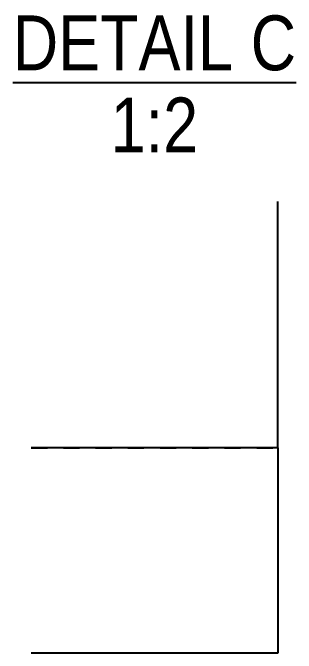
# Model space of a CAD drawing. Header units: millimetres. Extents: x 38 to 33286, y 8 to 2938.
# Drawn here: x 28121.4 to 28155.8, y 8 to 86 of the extents above; entities that cross this region are included whole.
import ezdxf

# ---------------------------------------------------------------- set-up
doc = ezdxf.new("R2010")
doc.units = ezdxf.units.MM
doc.linetypes.add('DXK_LINE_DOT2', pattern=[3.9198, 1.9599, -1.9599])
doc.layers.add('STÅL', color=7, linetype='Continuous')
doc.layers.add('TEKST', color=7, linetype='Continuous')
doc.styles.add('Arial Narrow', font='ARIALN.TTF', dxfattribs={"height": 0.2})

msp = doc.modelspace()

# ---------------------------------------------------------------- linework, layer by layer
at = {"layer": 'STÅL', "color": 2, "linetype": 'Continuous'}
for p, q in [((28153.595, 33), (28153.595, 63)), ((28153.595, 33), (28123.595, 33)), ((28153.595, 33), (28153.595, 8)), ((28153.595, 8), (28123.595, 8))]:
    msp.add_line(p, q, dxfattribs=at)
at = {"layer": 'STÅL', "color": 7, "linetype": 'DXK_LINE_DOT2'}
msp.add_line((28123.595, 33), (28153.595, 33), dxfattribs=at)
at = {"layer": 'TEKST', "color": 246, "linetype": 'Continuous'}
msp.add_line((28121.354, 77.5), (28155.836, 77.5), dxfattribs=at)

# ---------------------------------------------------------------- wipeouts: each hides what was drawn before it
at = {"color": 0, "linetype": 'Continuous'}
for points in [[(28148.199, 79), (28148.199, 86), (28121.354, 86), (28121.354, 79)], [(28155.836, 79), (28155.836, 86), (28150.299, 86), (28150.299, 79)], [(28143.927, 69), (28143.927, 76), (28133.263, 76), (28133.263, 69)]]:
    msp.add_wipeout(points, dxfattribs=at).dxf.layer = 'TEKST'

# ---------------------------------------------------------------- next in the draw order: texts
at = {"layer": 'TEKST', "color": 3, "linetype": 'Continuous', "style": 'Arial Narrow'}
for s, p in [('DETAIL', (28121.354, 79)), ('C', (28150.299, 79)), ('1:2', (28133.263, 69))]:
    msp.add_text(s, height=6.681, dxfattribs=at).set_placement(p)

doc.saveas('drawing.dxf')
